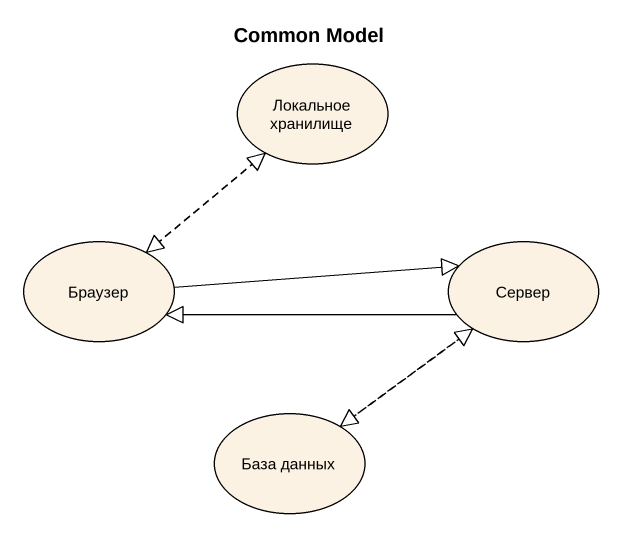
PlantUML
@startuml
title Common Model
usecase "Локальное хранилище" as Локальное_хранилище
usecase Браузер
usecase Сервер
usecase "База данных" as База_данных
Локальное_хранилище ..|> Браузер
Браузер .up.|> Локальное_хранилище
Браузер -right-|> Сервер
Сервер -left-|> Браузер
Сервер ..|> База_данных
База_данных .up.|> Сервер
@enduml
